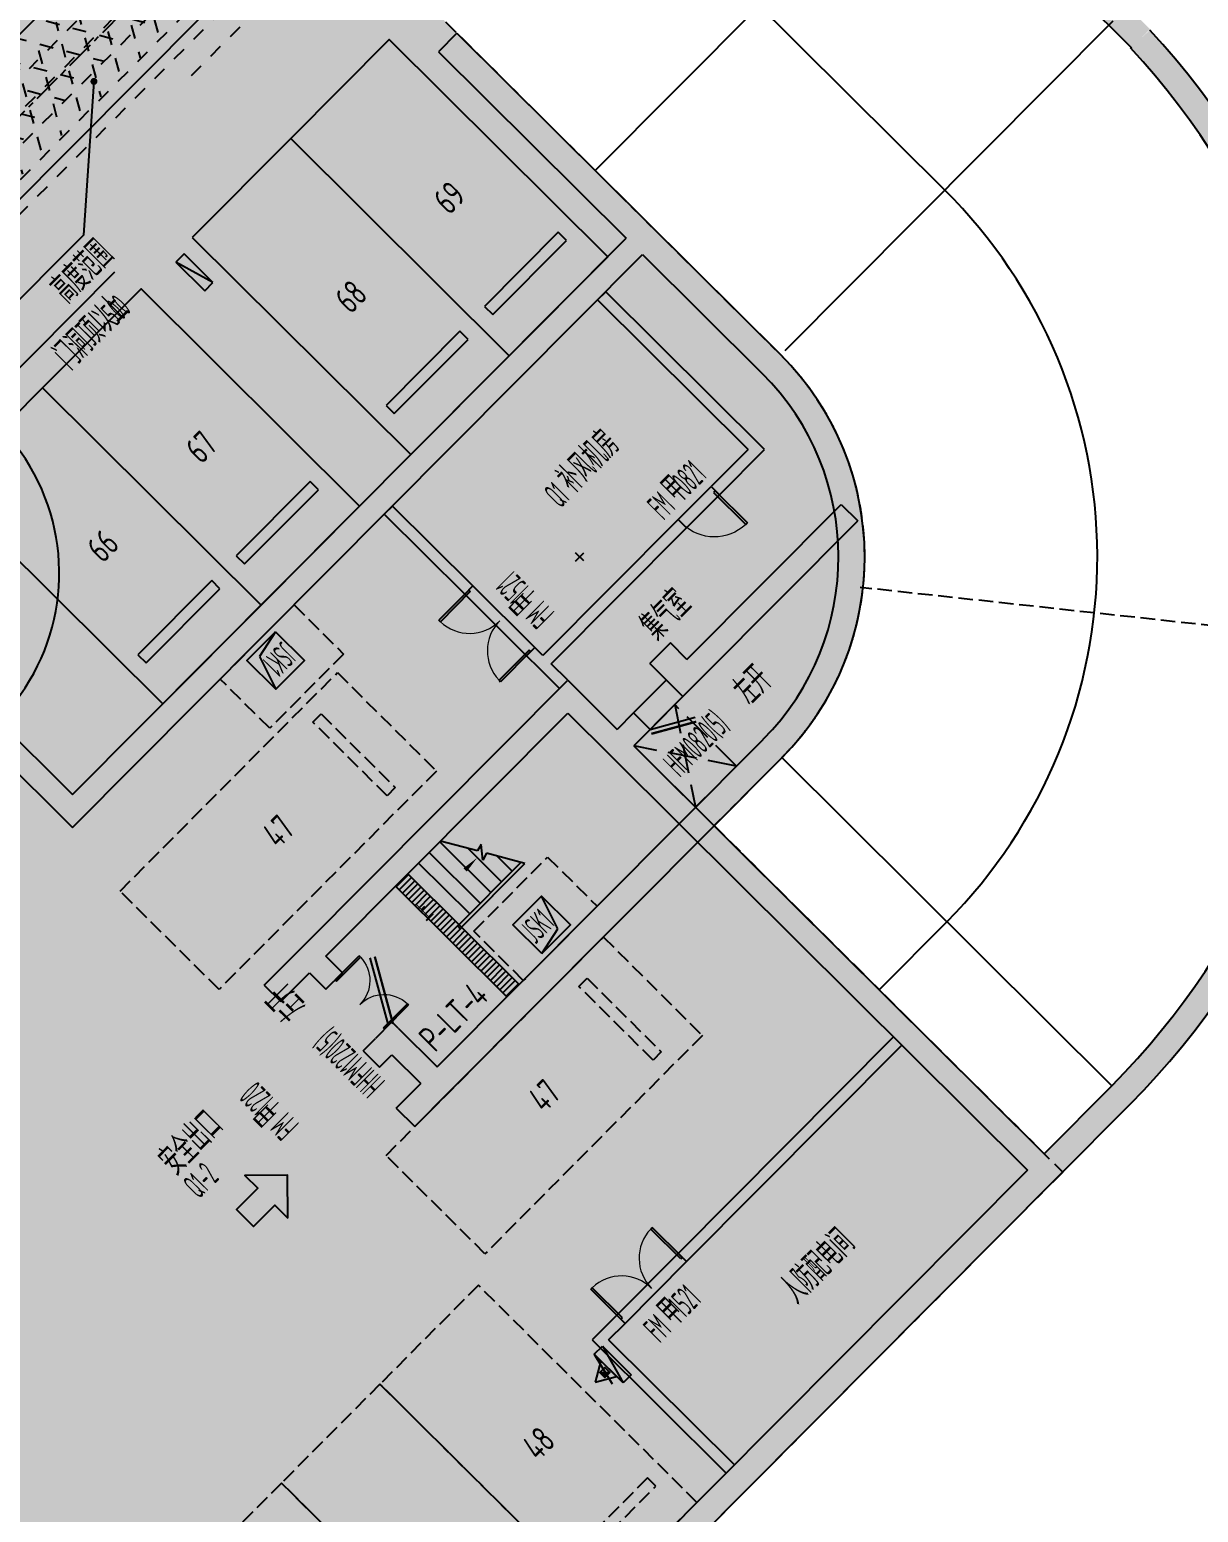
# Model space of a CAD drawing. Extents: x 517381295 to 519272522, y 3499086963 to 3500603577.
# Drawn here: x 518903570 to 518923664, y 3499872471 to 3499897977 of the extents above; entities that cross this region are included whole.
import ezdxf
from ezdxf.enums import TextEntityAlignment as Align

# ---------------------------------------------------------------- set-up
doc = ezdxf.new("R2010")
doc.units = 0
doc.header["$LTSCALE"] = 1000
doc.header["$MEASUREMENT"] = 0
for name, pattern in [('CENTERX2', [4, 2.5, -0.5, 0.5, -0.5]), ('DASH', [0.35, 0.25, -0.1]), ('HIDDEN', [0.375, 0.25, -0.125])]:
    doc.linetypes.add(name, pattern=pattern)
doc.layers.get('0').update_dxf_attribs({"linetype": 'CONTINUOUS'})
for name, color, linetype in [('0-TEXT', 7, 'CONTINUOUS'), ('00-灭火器', 1, 'CONTINUOUS'), ('__覆盖_A09-地下室平面_TEN25IWV_设计区$0$AD-NAME-ROOM', 9, 'CONTINUOUS'), ('A-地下车道中线', 1, 'CONTINUOUS'), ('AE-ABOV', 154, 'HIDDEN'), ('AE-ELEV-3', 252, 'CONTINUOUS'), ('AE-EQPM', 70, 'CONTINUOUS'), ('C-XREF-EXT', 7, 'CONTINUOUS'), ('DIM_SYMB', 3, 'CONTINUOUS'), ('EQUIP_消火栓', 1, 'CONTINUOUS'), ('HS-A-填充图案', 8, 'CONTINUOUS'), ('HS-A-墙-砖', 140, 'CONTINUOUS'), ('HS-A-墙-砼', 41, 'CONTINUOUS'), ('HS-A-排水沟', 6, 'CONTINUOUS'), ('HS-A-标注-引出', 3, 'CONTINUOUS'), ('HS-A-留孔-楼板面', 3, 'CONTINUOUS'), ('HS-A-说明文字', 7, 'CONTINUOUS'), ('HS-A-轮廓线防火单元', 6, 'CONTINUOUS'), ('HS-A-门窗洞', 4, 'CONTINUOUS'), ('HS-A-门窗编号', 10, 'CONTINUOUS'), ('LINE_翻边看线', 7, 'CONTINUOUS'), ('PUB_HATCH', 8, 'CONTINUOUS'), ('PUB_TEXT', 7, 'CONTINUOUS'), ('STAIR', 4, 'CONTINUOUS'), ('W-PS_排水阀件及标注', 30, 'CONTINUOUS'), ('天华车位编号', 7, 'CONTINUOUS'), ('疏散口', 20, 'CONTINUOUS')]:
    doc.layers.add(name, color=color, linetype=linetype)
doc.styles.add('__覆盖_A09-地下室平面_TEN25IWV_设计区$0$TH-STYLE3', font='tssdeng.shx', dxfattribs={"width": 0.699999988079071, "bigfont": 'tssdchn.shx'})
doc.styles.add('_TCH_DIM', font='Tssdeng.shx', dxfattribs={"bigfont": 'Tssdchn.shx'})
doc.styles.add('_TCH_WINDOW', font='Tssdeng.shx', dxfattribs={"width": 0.7, "height": 3.5, "bigfont": 'Tssdchn.shx'})
doc.styles.add('TH-STYLE3', font='tssdeng.shx', dxfattribs={"width": 0.699999988079071, "bigfont": 'tssdchn.shx'})

# ---------------------------------------------------------------- blocks, each defined once
blk = doc.blocks.new('efafefsf')
at = {"layer": 'A-地下车道中线', "color": 253, "linetype": 'CENTERX2', "ltscale": 0.2}
blk.add_line((-2310944.955376625, -1375737.875658751), (-2219398.25206852, -1375738.649316311), dxfattribs=at)
blk = doc.blocks.new('vcbxcvbxcvbcxvbcvx')
at = {"layer": 'AE-ABOV'}
h = blk.add_hatch(dxfattribs=at)
h.set_pattern_fill('ANGLE', color=8, scale=499.9999999999997, angle=-45.15729226636613)
h.set_pattern_definition([(359.9999999998357, (-1228937.850166321, 2875940.713079453), (5.006313585909083e-09, 1746.249999999999), [1269.999999999999, -476.2499999999997]), (90, (-1228937.850166321, 2875940.713079453), (-1746.249999999999, 5.006313585909083e-09), [1270, -476.2499999999998])])
edge = h.paths.add_edge_path()
edge.add_line((-1112685.154472828, 2875590.302752495), (-1192087.85016758, 2875590.3027526))
edge.add_line((-1192087.850167751, 2875590.302752495), (-1192087.841672835, 2877396.973397291))
edge.add_line((-1192087.841672897, 2877396.973397017), (-1192087.850113824, 2880196.97342896))
edge.add_line((-1192087.850113869, 2880196.973428965), (-1192087.850146369, 2888990.713104392))
edge.add_line((-1192087.850146294, 2888990.713104486), (-1189687.850119626, 2888990.713107557))
edge.add_line((-1189687.850119591, 2888990.713107586), (-1189687.850106648, 2890990.712934787))
edge.add_line((-1189687.850106716, 2890990.712934971), (-1192087.850147726, 2890990.713080887))
edge.add_line((-1192087.850147247, 2890990.713080406), (-1192087.787451197, 2902990.861483638))
edge.add_line((-1192087.787451744, 2902990.861484051), (-1208287.912045514, 2902990.567798151))
edge.add_line((-1208287.912045479, 2902990.567798138), (-1208287.97471344, 2904646.679696687))
edge.add_line((-1208287.974713326, 2904646.679696321), (-1208287.801311024, 2904646.932287902))
edge.add_line((-1208287.801311016, 2904646.932287931), (-1208287.801312292, 2909840.692558439))
edge.add_line((-1208287.801312447, 2909840.692558765), (-1192087.847160659, 2909840.73365246))
edge.add_line((-1192087.847160339, 2909840.733652115), (-1192087.853082925, 2911690.713042712))
edge.add_line((-1192087.853083134, 2911690.713042974), (-1183187.853093049, 2911690.713084284))
edge.add_line((-1183187.853093147, 2911690.713084221), (-1183187.847171847, 2909840.712867695))
edge.add_line((-1183187.847171307, 2909840.712867737), (-1159787.841652779, 2909840.712804329))
edge.add_line((-1159787.84165287, 2909840.712804317), (-1159786.497599212, 2910740.710717343))
edge.add_line((-1159786.497599602, 2910740.710717678), (-1153686.506084432, 2910740.710701014))
edge.add_line((-1153686.506084442, 2910740.71070075), (-1153687.852495694, 2909840.814170099))
edge.add_line((-1153687.85249567, 2909840.814169884), (-1137137.843563317, 2909840.814169604))
edge.add_line((-1137137.84356308, 2909840.814169884), (-1137137.846838198, 2927340.612590737))
edge.add_line((-1137137.846838474, 2927340.61259079), (-1117537.853485405, 2927340.612575179))
edge.add_line((-1117537.853485107, 2927340.612574816), (-1117537.858750917, 2904440.713084697))
edge.add_line((-1117537.858751297, 2904440.713084936), (-1106437.860128601, 2904440.713117593))
edge.add_line((-1106437.860128403, 2904440.713117599), (-1106437.860120224, 2897440.713106017))
edge.add_line((-1106437.860120296, 2897440.713106155), (-1106137.862804846, 2897440.713070154))
edge.add_line((-1106137.86280489, 2897440.713070154), (-1106137.857584552, 2888896.974899984))
edge.add_arc((-1111037.863520622, 2888940.917486906), 4900.202968103001, -89.99996157515989, -0.5138069876330746, ccw=False)
edge.add_line((-1111037.860234737, 2884040.714518309), (-1112685.154486508, 2884040.714542268))
edge.add_line((-1112685.154486179, 2884040.714541912), (-1112685.154472571, 2875592.254593211))
edge.add_line((-1112685.154472828, 2875592.254593611), (-1112685.154472977, 2875590.302752425))
at = {"layer": 'AE-ABOV', "color": 8}
blk.add_lwpolyline([(-1137137.846838474, 2927340.61259079), (-1117537.853485107, 2927340.612574816), (-1117537.858751297, 2904440.713084936), (-1106437.860128403, 2904440.713117599), (-1106437.860120296, 2897440.713106155), (-1106137.86280489, 2897440.713070154), (-1106137.857584476, 2888896.974899769, -0.4115892425940587), (-1111037.860234737, 2884040.714518309), (-1112685.154486179, 2884040.714541912), (-1112685.154472828, 2875592.254593611), (-1112685.154472828, 2875590.302752495), (-1192087.850167751, 2875590.302752495)], format="xyb", dxfattribs=at)
blk = doc.blocks.new('parking lot')
at = {"layer": 'AE-EQPM'}
for p, q in [((-900, 4400.000000476837), (-900, 4600)), ((-900, 4600), (900, 4600)), ((900, 4600), (900, 4400.000000238419)), ((900, 4400.000000238419), (-900, 4400.000000476837))]:
    blk.add_line(p, q, dxfattribs=at)
blk.add_lwpolyline([(-1200, 2.384185791015625e-07), (-1200, 5300), (1200, 5300), (1200, 0)], close=True, dxfattribs=at)
blk = doc.blocks.new('cw')
at = {"layer": 'AE-EQPM', "linetype": 'DASH'}
for points in [[(-1200.000000476837, 5300), (1199.999999523163, 5300.000000238419), (1200, 0), (-1200, -4.76837158203125e-07)], [(-900, 899.9999997615814), (900, 900), (900, 700), (-900, 699.9999997615814)]]:
    blk.add_lwpolyline(points, close=True, dxfattribs=at)
blk = doc.blocks.new('gfhgfhggjj')
at = {"layer": 'AE-ELEV-3', "xscale": -1, "rotation": 179.9999999999999}
for p in [(221050.9526395798, 284550.211004734), (223450.9526395798, 284550.2110049725), (227100.9526138306, 284550.2110314369), (229500.9526138306, 284550.2110309601)]:
    blk.add_blockref('parking lot', p, dxfattribs=at)
at = {"layer": 'AE-EQPM', "rotation": 90}
for p in [(222350.9526453018, 276300.2110507488), (222350.9526457787, 269850.2110505104)]:
    blk.add_blockref('cw', p, dxfattribs=at)
at = {"layer": 'AE-EQPM', "xscale": -1, "rotation": 359.9999999998357}
for p in [(210588.288061142, 263050.2110214233), (212988.2880601883, 263050.2110242844), (215388.2880616188, 263050.2110214233)]:
    blk.add_blockref('cw', p, dxfattribs=at)
at = {"layer": '天华车位编号', "color": 8, "style": 'TH-STYLE3', "width": 0.699999988079071}
for s, p in [('66', (221050.9526391029, 281900.211004734)), ('67', (223450.9526395798, 281900.211004734)), ('68', (227100.9526133537, 281900.2110300064)), ('69', (229500.9526128769, 281900.2110309601)), ('47', (219700.9526462555, 276300.2110505104)), ('47', (219700.9526467323, 269850.2110500336)), ('48', (215388.2880616188, 265700.2110214233))]:
    blk.add_text(s, height=450, rotation=8.196227004009711e-05, dxfattribs=at).set_placement(p, align=Align.MIDDLE_CENTER)
blk = doc.blocks.new('A$C011236DE')
at = {"layer": '疏散口', "linetype": 'ByBlock'}
blk.add_hatch(color=30, dxfattribs=at).paths.add_polyline_path([(3.429966945142951, -9.313225746154785e-10), (1040.000000018743, 2.74397355603287), (1036.577296696836, 1299.990969430713), (1819.994570214418, 1302.057965857966), (520.0000000075088, 2600.000000034459), (-782.0634243910899, 1297.936575634463), (-3.608874976634979e-09, 1300.000000015832)])
at = {"layer": '疏散口', "color": 30, "linetype": 'ByBlock'}
blk.add_lwpolyline([(-782.063424389693, 1297.936575636326), (520.0000000075088, 2600.000000034459), (1819.994570214418, 1302.057965857966), (1036.577296696836, 1299.990969430713), (1040.000000018743, 2.74397355603287), (3.429966945142951, -9.313225745328921e-10), (-3.608874976479361e-09, 1300.000000015832), (-782.063424389693, 1297.936575634405)], dxfattribs=at)
blk = doc.blocks.new('集水井01')
at = {"layer": 'W-PS_排水阀件及标注'}
for p, q in [((148.3661225293763, 202.3766371775419), (350, 799.9999999990687)), ((-350, 99.99999999906868), (148.3661225293763, 202.3766371775419))]:
    blk.add_line(p, q, dxfattribs=at)
at = {"layer": 'W-PS_排水阀件及标注', "linetype": 'DASH'}
blk.add_lwpolyline([(-900, 1200), (900, 1200), (900, 0), (-900, 0)], close=True, dxfattribs=at)
at = {"layer": 'W-PS_排水阀件及标注'}
blk.add_lwpolyline([(-350, 99.99999999906868), (-350, 799.9999999990687), (350, 799.9999999990687), (350, 99.99999999906868)], close=True, dxfattribs=at)
at = {"layer": 'W-PS_排水阀件及标注', "style": '_TCH_DIM', "width": 0.45}
blk.add_text('JSK1', height=420.0000000000001, dxfattribs=at).set_placement((-314.3808307533618, 281.0053513869061))
blk = doc.blocks.new('$TwtSys$00000434')
for p, q in [((-0.5, 0.5), (-0.5, -0.5)), ((-0.5, -0.5), (0.5, 0.5)), ((0.5, 0.5), (-0.5, 0.5)), ((0.5, -0.5), (0.5, 0.5)), ((-0.5, -0.5), (0.5, -0.5))]:
    blk.add_line(p, q)
blk.add_solid([(0.5, -0.5), (0.5, 0.5), (-0.5, -0.5)])
blk = doc.blocks.new('$TWTSYS$00000508')
for p, q in [((-0.5, 0.5), (0.3236161731911125, 1.224064056863426)), ((-0.5, 0.5), (-0.5, -0.5)), ((-0.5, -0.5), (0.5, 0.5)), ((0.5, 0.5), (-0.5, 0.5)), ((0.5, -0.5), (0.5, 0.5)), ((-0.5, -0.5), (0.5, -0.5))]:
    blk.add_line(p, q)
blk.add_solid([(0.5, -0.5), (0.5, 0.5), (-0.5, -0.5)])
blk = doc.blocks.new('$DorLib2D$00000193')
at = {"color": 0}
blk.add_line((-0.4999999999943885, 0.0999999999983317), (0.3660254037900739, 0.5999999999983903), dxfattribs=at)
at = {"color": 0, "const_width": 0.0333333333333333}
blk.add_lwpolyline([(-0.53333333332764, 0.1577350269172744), (0.3326920704568348, 0.6577350269173916)], dxfattribs=at)
blk = doc.blocks.new('$DorLib2D$00000002')
for p, q in [((-0.5, -5.684341886080802e-17), (-0.5000000000000007, 0.4875)), ((-0.4750000000000007, 0.4875), (-0.5000000000000007, 0.4875)), ((-0.475, -2.842170943040401e-17), (-0.4750000000000007, 0.4875)), ((0.475, -2.842170943040401e-17), (0.4750000000000007, 0.4875)), ((0.4750000000000007, 0.4875), (0.5000000000000007, 0.4875)), ((0.5, -5.684341886080802e-17), (0.5000000000000007, 0.4875)), ((-0.5, -5.684341886080802e-17), (-0.475, -2.842170943040401e-17)), ((0.5, -5.684341886080802e-17), (0.475, -2.842170943040401e-17))]:
    blk.add_line(p, q)
at = {"lineweight": 13}
for centre, start, end in [((-0.4875, -4.263256414560601e-17), 0, 88.53071641864632), ((0.4875, -4.263256414560601e-17), 91.4692835813537, 180)]:
    blk.add_arc(centre, 0.4875, start, end, dxfattribs=at)
blk = doc.blocks.new('$DorLib2D$00000191')
at = {"color": 0}
blk.add_line((-0.5000000000157989, 0.1499999999964565), (0.3660254037903883, 0.6500000000090793), dxfattribs=at)
at = {"color": 0, "const_width": 0.05}
blk.add_lwpolyline([(-0.5500000000157925, 0.2366025403748857), (0.3160254037905226, 0.7366025403875369)], dxfattribs=at)
blk = doc.blocks.new('$DorLib2D$00000001')
for p, q in [((0.45, 0.9750000000000001), (0.5000000000000002, 0.9750000000000001)), ((0.45, 0), (0.45, 0.9750000000000001)), ((0.5, 0), (0.5, 0.9750000000000001)), ((0.5, 0), (0.45, 0))]:
    blk.add_line(p, q)
at = {"lineweight": 13}
blk.add_arc((0.475, 0), 0.975, 91.4692835813538, 180, dxfattribs=at)
blk = doc.blocks.new('fdhhdfgdgdgfshfdhdssdfds')
at = {"layer": '00-灭火器'}
h = blk.add_hatch(dxfattribs=at)
h.set_pattern_fill('ANSI31', color=256, scale=187.5, angle=-315.1572923149045, style=0)
h.set_pattern_definition([(89.84270768509543, (-2847140160.874105, -2100077904.948689), (-23.43741168168798, 0.06434215628630646), [])])
h.paths.add_polyline_path([(368669.6506257057, 2739.130300283432), (368669.6506261826, 2860.859658479691), (368791.3799905777, 2860.859662055969), (368791.379981041, 2739.130297660828)])
at = {"layer": 'HS-A-填充图案'}
h = blk.add_hatch(dxfattribs=at)
h.set_pattern_fill('STARS', color=256, scale=300, angle=-45.15729226620187)
h.set_pattern_definition([(6.361109362927034e-15, (-2847119673.933131, -2100320446.820043), (-8.526512829121202e-14, 412.4444999999999), [238.125, -238.125]), (59.99999999999994, (-2847119673.933131, -2100320446.820043), (-357.1874146511709, 206.22225), [238.125, -238.125]), (120, (-2847119554.870629, -2100320240.597793), (-357.1874146511708, -206.2222499999999), [238.1249999999999, -238.1249999999999])])
edge = h.paths.add_edge_path()
edge.add_line((369327.0010623932, 26170.4129652977), (388814.0483952451, 26170.41296871361))
edge.add_line((388814.0483956337, 26170.41296839714), (388814.0483385688, 21399.99937862212))
edge.add_line((388814.0483379364, 21399.99937868118), (386741.7897157411, 21399.99940127829))
edge.add_line((386741.7897157669, 21399.99940133095), (386741.7897502403, 24170.41296331154))
edge.add_line((386741.7897500992, 24170.41296339035), (369324.3052229417, 24170.41296502135))
edge.add_line((369324.3052225113, 24170.41296458244), (369324.305232514, 26170.41296649102))
at = {"layer": 'HS-A-排水沟'}
h = blk.add_hatch(dxfattribs=at)
h.set_pattern_fill('ANSI31', color=4, scale=49.99999999999999, angle=315.0000000000001)
h.set_pattern_definition([(360, (1047213.146608353, -703417.7981410027), (7.105427357601002e-15, 79.375), [])])
h.paths.add_polyline_path([(372424.3053045273, 11250.00149726868), (372124.3053159714, 11250.00149607658), (372124.3053150177, 8550.001484394073), (372424.3053226471, 8550.001475334167)])
at = {"layer": 'PUB_HATCH'}
for points in [[(369324.3052358627, 21250.00005364418), (368924.3052358627, 21250.00005626678), (368924.3052129745, 15900.0000128746), (369324.3052134514, 16300.00001430511)], [(382824.2951984406, 20850.00002193451), (382824.2951717377, 16300.00001192093), (382974.2951712608, 16116.66667795181), (383274.295170784, 16150.00000929832), (383274.2951984406, 20850.00002002716)], [(391274.2951564789, 20850.00003194809), (391274.2951931953, 12449.99999499321), (391416.5798897743, 12449.30125236511), (391724.2951931953, 12449.99999666214), (391724.2951564789, 20850.00003409386)], [(369324.3052134514, 16300.00001430511), (368924.3052129745, 15900.0000128746), (382824.2951717377, 15900.00001192093), (382974.2951712608, 16116.66667795181), (382824.2951717377, 16300.00001192093)], [(382974.2951712608, 16116.66667795181), (382824.2951717377, 15900.00001192093), (382824.2951803207, 13000.00148296356), (383274.2951807976, 13000.00148439407), (383274.2951712608, 16150.00000977516)], [(378373.5871706009, 8250.001493930817), (378376.5218539238, 8100.001493930817, 0.4140804354515029), (383274.295165062, 13000.00149559975), (382824.295165062, 13000.00149917603, -0.4140738669407796), (378376.4171185493, 8550.001493930817)], [(378374.2951574326, 100.0014991760254), (378374.2951583862, -349.9985015392303, 0.4019657183511673), (391712.5238437653, 12439.5053153038), (391570.3714103699, 12446.50176906586), (391262.9206309319, 12458.39844608307, -0.4019657183511666)], [(369324.3052563667, 11250.00149393082), (370024.3052997589, 11250.001496315), (370240.971968174, 11383.33483076096), (370274.3053026199, 11650.00149726868), (369324.3052549362, 11650.00149440765)], [(370240.9719672203, 11383.33483052254), (370424.3052997589, 11250.00149726868), (376324.3051772118, 11250.00149798393), (376724.3051795959, 11650.00149822235), (370274.3053035736, 11650.0014975071)], [(376724.3051795959, 11650.00149822235), (376324.3051772118, 11250.00149798393), (376324.3051710129, 10200.00150132179), (376590.9718403816, 10233.33482551575), (376724.3051724434, 10450.00149297714)], [(370024.3052997589, 11250.001496315), (370024.3053040504, 10850.00149273872), (370424.3053040504, 10850.00149679184), (370424.3052997589, 11250.00149726868), (370240.971968174, 11383.33483076096)], [(378424.3051886559, 10050.00149440765), (378424.3051629066, 10850.00149488449), (377924.3051729202, 10850.00147771835), (377924.3051986694, 10050.00147819519)], [(376590.9718394279, 10233.33482909203), (376324.3051710129, 10200.00149536133), (376324.3051996231, 8550.001479148865), (376724.3052077293, 8100.001477003098), (376724.3051733971, 10050.00149273872)], [(377124.3052067757, 10450.00147366524), (376724.3051724434, 10450.00149297714), (376590.9718394279, 10233.33482909203), (376724.3051733971, 10050.00149273872), (377124.3051867485, 10050.00147366524)], [(378424.3051838875, 10450.00149464607), (378424.3051848412, 10050.00149464607), (382185.1349782944, 10050.00149846077), (382185.1349782944, 10450.00149869919)], [(369724.3053207397, 9250.001466274261), (370024.3053159714, 9250.001473665237), (370157.6386504173, 9466.668142318726), (370024.3053164482, 9650.001473426819), (369724.305311203, 9650.001465797424)], [(370424.3053178787, 9500.001481294632), (370424.3053159714, 9650.00149679184), (370024.3053164482, 9650.001473426819), (370157.6386504173, 9466.668142318726)], [(370157.6386499405, 9466.6681432724), (370024.3053159714, 9250.001473665237), (370024.3053102493, 8550.001498937607), (370240.9719800949, 8400.001499891281), (370424.3053102493, 8550.001499891281), (370424.3053178787, 9500.001479148865)], [(369424.3052625656, 8100.001495361328), (370274.3053207397, 8100.001498937607), (370240.9719800949, 8400.00149846077), (370024.3053102493, 8550.001498937607), (369424.3052601814, 8550.001495599747)], [(370240.9719800949, 8400.001499891281), (370274.3053178787, 8100.001500368118), (376724.3052077293, 8100.001477003098), (376324.3051996231, 8550.001479148865), (370424.3053102493, 8550.001499891281)], [(376724.3051996231, 8100.001480102539), (376324.3052005768, 8550.001477241516), (376324.3051872253, 100.0000061988831), (376540.9718527794, -49.99999284744263), (376724.305185318, 100.0000076293945)], [(376324.3052005768, 8550.001477241516), (376724.3051996231, 8100.001480102539), (378372.0674653053, 8100.001493453979), (378375.0021457672, 8250.00149345398), (378372.1721930504, 8550.001493930817)], [(376540.9718527794, -49.99999284744263), (376324.3051872253, 100.0000061988831), (353924.3052024841, 100.0000016689301), (353724.3051905632, -50), (353724.3051657677, -349.9999995231628), (376574.305188179, -349.9999928474426)], [(378374.2951631546, -349.9999928474426), (378374.2951645851, 100.0000064373016), (376724.305185318, 100.0000076293945), (376540.9718527794, -49.99999284744263), (376574.3051896095, -349.9999945163727)]]:
    blk.add_hatch(color=256, dxfattribs=at).paths.add_polyline_path(points)
at = {"layer": '00-灭火器'}
blk.add_lwpolyline([(368669.6506257057, 2739.130300283432), (368669.6506261826, 2860.859658479691), (368791.3799905777, 2860.859662055969), (368791.379981041, 2739.130297660828)], close=True, dxfattribs=at)
at = {"layer": 'DIM_SYMB', "color": 3}
for p, q in [((387274.336687088, 21099.99939799309), (387274.3366656303, 13000.00051450729)), ((391374.2951788902, 12999.99868512154), (383374.3051972389, 13000.00225639343)), ((378376.5232291222, 8100.001493930817), (378374.2951593399, 100.0015020370483)), ((378374.2951903343, 4099.970812320709), (376724.305229187, 4100.000737190247))]:
    blk.add_line(p, q, dxfattribs=at)
at = {"layer": 'DIM_SYMB', "ltscale": 10}
blk.add_line((376724.3052129745, 7449.999981641769), (376724.305167675, 350.0000052452087), dxfattribs=at)
at = {"layer": 'DIM_SYMB', "color": 3}
blk.add_lwpolyline([(383274.3052163124, 17499.99947428703), (391274.2951602936, 17499.99941730499)], dxfattribs=at)
at = {"layer": 'DIM_SYMB'}
blk.add_lwpolyline([(372294.3052873611, 10600.00150060654, 0, 0, 0), (373464.3052887917, 10600.00149893761, 0, 80.00000000000001, 0), (373164.305287838, 10600.00150060654, 0, 0, 0)], format="xyseb", dxfattribs=at)
at = {"layer": 'DIM_SYMB', "color": 3}
blk.add_arc((378374.2964830399, 13000.00090193748), 8900.030091981334, 270, 0, dxfattribs=at)
at = {"layer": 'EQUIP_消火栓'}
for p, q in [((368824.3052415848, 2988.994979143143), (368496.9476413727, 2799.994980335236)), ((368824.3052434921, 2610.994978904724), (368824.3052415848, 2988.994979143143)), ((368496.9476413727, 2799.994980335236), (368824.3052434921, 2610.994978904724))]:
    blk.add_line(p, q, dxfattribs=at)
at = {"layer": 'HS-A-填充图案'}
blk.add_lwpolyline([(369327.0010623932, 26170.4129652977), (388814.0483956337, 26170.41296839714), (388814.0483379364, 21399.99937868118), (386741.7897157669, 21399.99940133095), (386741.7897500992, 24170.41296339035), (369324.3052225113, 24170.41296458244), (369324.3052330017, 26170.41296672821)], dxfattribs=at)
blk.add_arc((369327.0010704994, 21699.99994683266), 3599.999999868468, 270, 56.44270404641931, dxfattribs=at)
at = {"layer": 'HS-A-墙-砖'}
for p, q in [((376524.3051462173, 15900.00001192093), (376524.3051514626, 13950.00148153305)), ((376724.305147171, 15900.00001263618), (376524.3051462173, 15900.00001192093)), ((376724.3051514626, 13950.00148177147), (376724.305147171, 15900.00001263618)), ((381724.2951841354, 12250.00149226189), (381724.2951726913, 15900.00000953674)), ((381724.2951726913, 15900.00000953674), (381924.2951731682, 15900.00001001358)), ((381924.2951841354, 12050.00149250031), (381924.2951731682, 15900.00001001358)), ((376524.3051514626, 13950.00148153305), (376724.3051514626, 13950.00148177147)), ((376724.3051552773, 12450.00148177147), (376524.3051557541, 12450.00148057938)), ((376524.3051557541, 12450.00148057938), (376524.3051562309, 12150.00147938728)), ((376724.3051557541, 12250.0014796257), (376724.3051552773, 12450.00148177147)), ((380024.3051552773, 12250.00148844719), (376724.3051557541, 12250.0014796257)), ((380024.3051557541, 12050.0014872551), (380024.3051552773, 12250.00148844719)), ((381724.2951841354, 12250.00149226189), (380824.3051557541, 12250.00149011612)), ((380824.3051557541, 12250.00149011612), (380824.3051562309, 12050.00148963928)), ((376524.3051381111, 11650.00149917603), (376524.3051562309, 12150.0014834404)), ((376724.3051381111, 11650.00149202347), (376724.3051524162, 12050.00147986412)), ((376724.3051524162, 12050.00147986412), (380024.3051557541, 12050.0014872551)), ((380824.3051562309, 12050.00148963928), (381924.2951841354, 12050.00149250031)), ((376524.3051381111, 11650.00149917603), (376724.3051381111, 11650.00149202347)), ((369574.305211544, 3350.000008821487), (368974.3052072525, 3350.000010967255)), ((368974.3052072525, 3350.000010967255), (368974.3052272797, 100.0000011920929)), ((369574.3052110672, 3150.000009059906), (369574.305211544, 3350.000008821487)), ((376324.3051748276, 3349.999987125397), (371074.3052124977, 3350.000004529953)), ((371074.3052124977, 3350.000004529953), (371074.3052110672, 3150.000004053116)), ((376324.3051743507, 3149.999987363815), (376324.3051748276, 3349.999987125397)), ((369174.3052091599, 3150.000010251999), (369574.3052110672, 3150.000009059906)), ((369174.3052091599, 3150.000010251999), (369174.305229187, 100.0000004768372)), ((371074.3052110672, 3150.000004053116), (376324.3051743507, 3149.999987363815)), ((369174.305229187, 100.0000004768372), (368974.3052272797, 100.0000011920929))]:
    blk.add_line(p, q, dxfattribs=at)
at = {"layer": 'HS-A-墙-砼'}
for p, q in [((368924.3052358627, 21250.00005626678), (368924.3052129745, 15900.0000128746)), ((369324.3052358627, 21250.00005364418), (369324.3052134514, 16300.00001430511)), ((382824.2951984406, 20850.00002193451), (382824.2951717377, 16300.00001192093)), ((383274.2951984406, 20850.00002002716), (382824.2951984406, 20850.00002193451)), ((383274.2951984406, 20850.00002002716), (383274.295170784, 16150.00000929832)), ((391274.2951564789, 20850.00003194809), (391274.2951931953, 12449.99999499321)), ((369324.3052134514, 16300.00001430511), (382824.2951717377, 16300.00001192093)), ((383274.2951712608, 16150.00000977516), (383274.2951807976, 13000.00148439407)), ((368924.3052129745, 15900.0000128746), (382824.2951717377, 15900.00001192093)), ((382824.2951717377, 15900.00001192093), (382824.2951803207, 13000.00148296356)), ((378374.2951726913, 12900.00147104263), (378374.295167923, 13100.00145864487)), ((378274.2951755524, 13000.00146818161), (378474.295167923, 13000.00145578384)), ((369324.3052549362, 11650.00149440765), (370274.3053026199, 11650.00149726868)), ((369324.3052549362, 11650.00149440765), (369324.3052563667, 11250.00149393082)), ((370274.3053035736, 11650.0014975071), (376724.3051795959, 11650.00149822235)), ((376724.3051795959, 11650.00149822235), (376724.3051724434, 10450.00149297714)), ((369324.3052563667, 11250.00149393082), (370024.3052997589, 11250.001496315)), ((370024.3052997589, 11250.001496315), (370024.3053040504, 10850.00149273872)), ((370424.3053040504, 10850.00149679184), (370424.3052997589, 11250.00149726868)), ((370424.3052997589, 11250.00149726868), (376324.3051772118, 11250.00149798393)), ((376324.3051772118, 11250.00149798393), (376324.3051710129, 10200.00150132179)), ((370024.3053040504, 10850.00149273872), (370424.3053040504, 10850.00149679184)), ((378424.3051629066, 10850.00149488449), (377924.3051729202, 10850.00147771835)), ((377924.3051986694, 10050.00147819519), (377924.3051729202, 10850.00147771835)), ((378424.3051838875, 10450.00149464607), (378424.3051629066, 10850.00149488449)), ((377124.3052067757, 10450.00147366524), (376724.3051724434, 10450.00149297714)), ((377124.3051867485, 10050.00147366524), (377124.3052067757, 10450.00147366524)), ((378424.3051838875, 10450.00149464607), (382185.1349782944, 10450.00149869919)), ((382185.1349782944, 10450.00149869919), (382185.1349782944, 10050.00149846077)), ((376324.3051710129, 10200.00149536133), (376324.3051996231, 8550.001479148865)), ((377124.3051867485, 10050.00147366524), (376724.3051733971, 10050.00149273872)), ((376724.3051733971, 10050.00149273872), (376724.3052077293, 8100.001477003098)), ((378424.3051886559, 10050.00149440765), (377924.3051986694, 10050.00147819519)), ((378424.3051848412, 10050.00149464607), (382185.1349782944, 10050.00149846077)), ((369724.305311203, 9650.001465797424), (370024.3053164482, 9650.001473426819)), ((369724.305311203, 9650.001465797424), (369724.3053207397, 9250.001466274261)), ((370424.3053159714, 9650.00149679184), (370024.3053164482, 9650.001492500305)), ((370424.3053178787, 9500.001481294632), (370424.3053159714, 9650.00149679184)), ((370424.3053178787, 9500.001479148865), (370424.3053102493, 8550.001499891281)), ((369724.3053207397, 9250.001466274261), (370024.3053159714, 9250.001473665237)), ((370024.3053159714, 9250.001473665237), (370024.3053102493, 8550.001498937607)), ((369424.3052601814, 8550.001495599747), (370024.3053102493, 8550.001498937607)), ((369424.3052601814, 8550.001495599747), (369424.3052625656, 8100.001495361328)), ((370424.3053102493, 8550.001499891281), (376324.3051996231, 8550.001479148865)), ((376324.3052005768, 8550.001477241516), (376324.3051872253, 100.0000061988831)), ((376324.3052005768, 8550.001477241516), (378372.1721930504, 8550.001493930817)), ((369424.3052625656, 8100.001495361328), (370274.3053207397, 8100.001498937607)), ((370274.3053178787, 8100.001500368118), (376724.3052077293, 8100.001477003098)), ((376724.3051996231, 8100.001480102539), (376724.305185318, 100.0000076293945)), ((376724.3051996231, 8100.001480102539), (378372.0674653053, 8100.001493453979)), ((376324.3051872253, 100.0000061988831), (353924.3052024841, 100.0000016689301)), ((378374.2951645851, 100.0000064373016), (376724.305185318, 100.0000076293945)), ((376574.305188179, -349.9999928474426), (353724.3051657677, -349.9999995231628)), ((378374.2951631546, -349.9999928474426), (376574.3051896095, -349.9999945163727))]:
    blk.add_line(p, q, dxfattribs=at)
for centre, radius, start, end in [((378374.2946200371, 13000.00153255463), 4450.000545123996, 270.0273480753598, 0), ((378374.2946200371, 13000.00153255463), 4900.000545123999, 270.0260366793239, 0), ((378374.2951664925, 13000.00150871277), 12900.00000941488, 270, 357.5937412626308), ((378374.2951664925, 13000.00150871277), 13350.00000941489, 270, 357.5937412626308)]:
    blk.add_arc(centre, radius, start, end, dxfattribs=at)
at = {"layer": 'HS-A-排水沟', "color": 4}
blk.add_lwpolyline([(372424.3053045273, 11250.00149726868), (372124.3053159714, 11250.00149607658), (372124.3053150177, 8550.001484394073), (372424.3053226471, 8550.001475334167)], close=True, dxfattribs=at)
at = {"layer": 'HS-A-标注-引出'}
for p, q in [((378284.3954138756, 24690.29290342331), (376282.0773477554, 22953.98045873642)), ((376282.0773477554, 22953.98045873642), (371182.7369580269, 22953.980458498)), ((372831.0507316589, 22125.41612267494), (374221.23533535, 22125.41612005234)), ((374221.23533535, 22125.41612005234), (376217.9035177231, 22125.41612052917))]:
    blk.add_line(p, q, dxfattribs=at)
at = {"layer": 'HS-A-标注-引出', "const_width": 60}
blk.add_lwpolyline([(378307.0606498718, 24709.94709038734, 1), (378261.7301764488, 24670.63871717453, 1)], format="xyb", close=True, dxfattribs=at)
at = {"layer": 'HS-A-留孔-楼板面', "linetype": 'DASH', "ltscale": 2}
for p, q in [((377724.3051819801, 8550.001497745514), (376724.30519104, 10050.00145506859)), ((377724.3051848412, 10050.00145936012), (376724.3052124977, 8550.001482486725))]:
    blk.add_line(p, q, dxfattribs=at)
blk.add_lwpolyline([(376724.30519104, 10050.00145506859), (376724.3052124977, 8550.001482486725), (377724.3051819801, 8550.001497745514), (377724.3051848412, 10050.00145936012)], close=True, dxfattribs=at)
at = {"layer": 'HS-A-门窗洞'}
for p, q in [((376524.3051557541, 12450.00148057938), (376524.3051514626, 13950.00148153305)), ((376724.3051552773, 12450.00148177147), (376724.3051514626, 13950.00148177147)), ((380024.3051552773, 12250.00148844719), (380824.3051557541, 12250.00149011612)), ((380024.3051557541, 12050.0014872551), (380824.3051562309, 12050.00148963928)), ((377924.3049345016, 10450.00214385986), (377124.3049621582, 10450.00121045113)), ((377924.3051872253, 10050.00149726868), (377124.3052034378, 10050.00053930283)), ((369574.305211544, 3350.000008821487), (371074.3052124977, 3350.000004529953)), ((369574.3052110672, 3150.000009059906), (371074.3052110672, 3150.000004053116))]:
    blk.add_line(p, q, dxfattribs=at)
at = {"layer": 'LINE_翻边看线', "linetype": 'DASH'}
blk.add_line((386551.8038873672, 2765.82786655426), (381401.8455815315, 9211.014164924622), dxfattribs=at)
at = {"layer": 'STAIR'}
for p, q in [((372424.3052883148, 11250.0015001297), (373219.0276126862, 11250.0015001297)), ((372424.3052883148, 11250.0015001297), (372424.305287838, 10010.0015001297)), ((372684.3052873611, 11250.00149965286), (372684.305287838, 10010.0015001297)), ((372944.305287838, 11250.00150060654), (372944.3052883148, 10010.00150084496)), ((373204.3052873611, 11250.00150036812), (373204.305287838, 10010.0015001297)), ((373549.3865561485, 10677.8030269146), (373219.0276126862, 11250.0015001297)), ((373464.305287838, 10825.16810488701), (373464.3052883148, 10010.00149989128)), ((373498.8458724022, 10504.54208517075), (373671.7381067276, 10710.58702659607)), ((373629.2458591461, 10539.48265600204), (373498.8458724022, 10504.54208517075)), ((373671.7381067276, 10710.58702659607), (373549.3865561485, 10677.8030269146)), ((373969.5829629898, 9950.001500844955), (373629.2458591461, 10539.48265600204)), ((373724.305287838, 10374.83489513397), (373724.3052883148, 10010.00149965286)), ((372394.3052887917, 10010.00149893761), (373934.9419465065, 10010.00150060654)), ((372394.3052887917, 10010.00149893761), (372394.305287838, 9950.001499891281)), ((372394.305287838, 9950.001499891281), (373969.5829629898, 9950.001500844955)), ((372424.3052883148, 9950.001500368118), (373969.5829629898, 9950.001500844955))]:
    blk.add_line(p, q, dxfattribs=at)
at = {"layer": 'EQUIP_消火栓', "zscale": 700}
for name, p, xscale, yscale, rotation in [('$TwtSys$00000434', (377174.305270195, 21149.99494862556), 700, 200, 89.9999997390342), ('$TWTSYS$00000508', (368924.3052535057, 2799.994979381561), -699.9999999999968, 199.9999999999985, 89.99999990943702)]:
    blk.add_blockref(name, p, dxfattribs=dict(at, xscale=xscale, yscale=yscale, rotation=rotation))
at = {"layer": 'HS-A-轮廓线防火单元', "xscale": -0.3999999999999999, "yscale": 0.3999999999999999, "zscale": 0.3999999999999999, "rotation": 270.1511709030028}
blk.add_blockref('A$C011236DE', (366249.5424852371, 8850.970337867737), dxfattribs=at)
at = {"layer": 'HS-A-门窗洞'}
for name, p, xscale, yscale, zscale, rotation in [('$DorLib2D$00000002', (376624.3051533699, 13200.00148153305), 1500, 1500, 200, 90.0000001529963), ('$DorLib2D$00000001', (380424.3051557541, 12150.00148868561), -800.0000000000008, 800.0000000000008, 200, 180.000000139231), ('$DorLib2D$00000002', (370249.3053226471, 10250.00148749352), -1200, 1200, 100, 270.0000000202482), ('$DorLib2D$00000193', (370224.3053102493, 10250.00149488449), -1200, 1200, 400, 270.0000005895531), ('$DorLib2D$00000191', (377524.3034725189, 10170.00212025642), -800, 800, 100, 179.9999368738676), ('$DorLib2D$00000002', (370324.3052120209, 3250.00000500679), 1500, 1500, 200, 359.9999998134651)]:
    blk.add_blockref(name, p, dxfattribs=dict(at, xscale=xscale, yscale=yscale, zscale=zscale, rotation=rotation))
at = {"layer": 'W-PS_排水阀件及标注'}
for p, rotation in [((373424.3053154945, 15900.00001335144), 180.0000000233788), ((373424.3053116798, 8550.001483678818), 359.9999999929301)]:
    blk.add_blockref('集水井01', p, dxfattribs=dict(at, rotation=rotation))
at = {"layer": '__覆盖_A09-地下室平面_TEN25IWV_设计区$0$AD-NAME-ROOM', "style": '__覆盖_A09-地下室平面_TEN25IWV_设计区$0$TH-STYLE3', "width": 0.699999988079071}
blk.add_text('P-LT-4', height=449.9999999999998, rotation=1.366037834002524e-05, dxfattribs=at).set_placement((370567.5482196808, 8740.783608198166))
at = {"layer": 'HS-A-说明文字', "style": '_TCH_DIM'}
for s, height, width, p in [('高度范围', 506.3829787234042, 0.6, (375246.0950064659, 22282.91612148285)), ('门洞顶以上', 506.3829787234042, 0.6, (374468.5524530411, 21442.91612148285)), ('500', 420.0000000000001, 0.45, (375574.4035177231, 21442.91612052917))]:
    blk.add_text(s, height=height, dxfattribs=dict(at, width=width)).set_placement(p)
at = {"layer": 'HS-A-说明文字', "color": 6, "style": '_TCH_WINDOW'}
for s, height, width, p in [('补风机房', 506.3829787234043, 0.6, (379068.568051815, 13811.30059623718)), ('Q1', 446.25, 0.4235294117647059, (378726.5680532455, 13811.30059432983)), ('集气室', 506.3829787234042, 0.6, (378281.9979867935, 11005.28606367111)), ('人防配电间', 506.3829787234042, 0.6, (371885.8500900269, 1251.320734024048))]:
    blk.add_text(s, height=height, dxfattribs=dict(at, width=width)).set_placement(p)
at = {"layer": 'HS-A-门窗编号', "style": '_TCH_WINDOW'}
for s, height, rotation, width, p in [('1521', 446.25, 90, 0.4235294117647059, (377406.647799015, 13225.08660268784)), ('甲', 506.3829787234042, 90, 0.6, (377406.6477994919, 13003.91638970375)), ('FM', 446.25, 90, 0.4235294117647059, (377406.6478004456, 12625.91638946533)), ('左开', 506.3829787234042, 90, 0.6, (369629.9040484428, 10890.586612463)), ('1220', 446.25, 90, 0.4235294117647059, (368070.8889040947, 10134.5866060257)), ('HHFM1220(5)', 446.25, 90, 0.4235294117647059, (369629.9040699005, 9000.586610794067)), ('甲', 506.3829787234042, 90, 0.6, (368070.8889036179, 9913.41639304161)), ('FM', 446.25, 90, 0.4235294117647059, (368070.8889040947, 9535.41639328003)), ('HFM0820(5)', 446.25, 359.9999316981083, 0.4235294117647059, (376891.6479167938, 9094.406886100769)), ('左开', 506.3829787234042, 359.9999316981083, 0.6, (378619.6479172707, 9094.404982566833))]:
    blk.add_text(s, height=height, rotation=rotation, dxfattribs=dict(at, width=width)).set_placement(p)
for s, height, width, p in [('FM', 446.25, 0.4235294117647059, (379832.2200551033, 12407.34415578842)), ('甲', 506.3829787234042, 0.6, (380210.2200551033, 12407.34415721893)), ('0821', 446.25, 0.4235294117647059, (380431.390267849, 12407.34415769577)), ('FM', 446.25, 0.4235294117647059, (369750.2200975418, 2475.000010967255)), ('甲', 506.3829787234042, 0.6, (370128.2200989723, 2475.000007867813)), ('1521', 446.25, 0.4235294117647059, (370349.3903112411, 2475.000007629395))]:
    blk.add_text(s, height=height, dxfattribs=dict(at, width=width)).set_placement(p)
at = {"layer": 'PUB_TEXT', "style": '_TCH_DIM', "width": 0.6}
blk.add_text('上', height=337.5886524822695, dxfattribs=at).set_placement((372064.1989049911, 10425.0015001297))
at = {"layer": '疏散口', "style": '_TCH_DIM'}
for s, height, width, p in [('安全出口', 520.8510638297872, 0.6, (365919.9345574379, 10382.29939699173)), ('Q1-2', 432.0000000000001, 0.45, (365919.9600763321, 9842.299398422241))]:
    blk.add_text(s, height=height, rotation=0.002718415287625306, dxfattribs=dict(at, width=width)).set_placement(p)

msp = doc.modelspace()

# ---------------------------------------------------------------- block references
at = {"ltscale": 10, "rotation": 45.15729226620189}
msp.add_blockref('gfhgfhggjj', (518948828.1177044, 3499533576.146005), dxfattribs=at)
at = {"rotation": 45.15729226620189}
msp.add_blockref('efafefsf', (519513827.8631617, 3502461233.388751), dxfattribs=at)
at = {"layer": '0-TEXT', "rotation": 45.15729226620189}
msp.add_blockref('fdhhdfgdgdgfshfdhdssdfds', (518655430.0789247, 3499611455.605449), dxfattribs=at)
at = {"layer": 'C-XREF-EXT', "rotation": 45.15729226636613}
msp.add_blockref('vcbxcvbxcvbcxvbcvx', (521744880.5852609, 3498639509.556209), dxfattribs=at)

doc.saveas('drawing.dxf')
